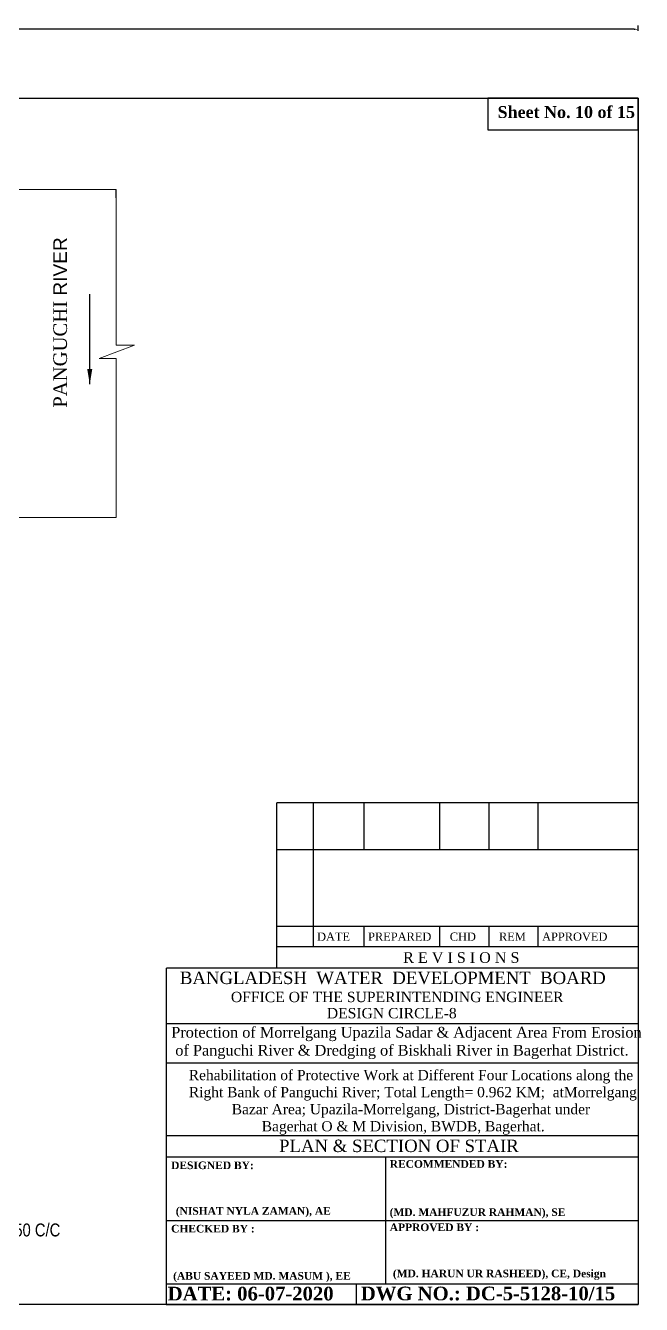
# Model space of a CAD drawing. Header units: metres. Extents: x -1354 to 3686, y -9962 to -7697.
# Drawn here: x 2630.7 to 2690.8, y -7841.6 to -7716.5 of the extents above; entities that cross this region are included whole.
import ezdxf
from ezdxf.enums import TextEntityAlignment as Align

# ---------------------------------------------------------------- set-up
doc = ezdxf.new("R2010")
doc.units = ezdxf.units.M
doc.layers.add('Blocks', color=11, linetype='Continuous', lineweight=9)
doc.layers.add('Layer1', color=7, linetype='Continuous', lineweight=13)
doc.layers.add('LINE', color=7, linetype='Continuous')
doc.styles.add('Arial-50', font='arial.ttf')
doc.styles.add('Kazi_T_H', font='timesbd.ttf')
doc.styles.get("Standard").update_dxf_attribs({"font": 'times.ttf'})
doc.styles.add('TIMES', font='ARIALN.TTF')
doc.dimstyles.get("Standard").update_dxf_attribs({"dimtxt": 0.5, "dimasz": 0.4075, "dimexe": 0.364, "dimexo": 0.219, "dimgap": 0.09, "dimtad": 0, "dimdec": 0, "dimlfac": 1000, "dimzin": 0, "dimdsep": 46, "dimtxsty": 'Standard', "dimcen": 0.09, "dimadec": 0, "dimazin": 0, "dimtfac": 1, "dimtdec": 0, "dimtofl": 0, "dimtmove": 0, "dimatfit": 3, "dimfxl": 1, "dimtolj": 1, "dimtzin": 0, "dimarcsym": 0})

# ---------------------------------------------------------------- blocks, each defined once
blk = doc.blocks.new('*D1058')
at = {"color": 0, "lineweight": -2, "ltscale": 0.5}
for p, q in [((2521.2, -7717.06), (2521.2, -7716.55)), ((2690.52, -7717.06), (2690.52, -7716.55)), ((2521.6, -7716.91), (2604.74, -7716.91)), ((2690.11, -7716.91), (2606.98, -7716.91))]:
    blk.add_line(p, q, dxfattribs=at)
at = {"color": 0, "linetype": 'Continuous', "lineweight": -3, "ltscale": 0.5}
for points in [[(2521.6, -7716.84), (2521.6, -7716.98), (2521.2, -7716.91)], [(2690.11, -7716.84), (2690.11, -7716.98), (2690.52, -7716.91)]]:
    blk.add_solid(points, dxfattribs=at)
at = {"layer": 'Defpoints', "color": 0, "linetype": 'Continuous', "lineweight": -3, "ltscale": 0.5}
for p in [(2690.52, -7716.91), (2521.2, -7723.65), (2690.52, -7723.65)]:
    blk.add_point(p, dxfattribs=at)
at = {"color": 0, "linetype": 'Continuous', "lineweight": -3, "ltscale": 0.5, "insert": (2605.86, -7716.91), "char_height": 0.5, "attachment_point": 5}
blk.add_mtext('\\A1;169323', dxfattribs=at)

msp = doc.modelspace()

# ---------------------------------------------------------------- linework, layer by layer
at = {"color": 0, "linetype": 'Continuous', "lineweight": -3, "ltscale": 0.5}
for p, q in [((2639.504521, -7733.388891), (2639.504521, -7732.563736)), ((2644.387818, -7841.552465), (2690.520239, -7841.552465))]:
    msp.add_line(p, q, dxfattribs=at)
at = {"color": 7, "lineweight": 30, "ltscale": 0.18}
msp.add_lwpolyline([(2690.520239, -7723.647307), (2675.805362, -7723.647307), (2675.805362, -7726.734158), (2690.520239, -7726.734158)], close=True, dxfattribs=at)
at = {"layer": 'Blocks', "color": 0, "lineweight": 13, "ltscale": 0.05}
for p, q in [((2585.503081, -7732.563736), (2639.504521, -7732.563736)), ((2639.504521, -7747.789942), (2639.504521, -7733.388891)), ((2639.504521, -7747.789942), (2639.504521, -7741.655661)), ((2641.295316, -7747.789942), (2637.859581, -7749.081086)), ((2639.504521, -7747.789942), (2641.295316, -7747.789942)), ((2637.859581, -7749.081086), (2639.504521, -7749.081086)), ((2639.504521, -7750.053085), (2639.504521, -7749.081086)), ((2639.504521, -7764.640145), (2639.504521, -7749.081086)), ((2639.504521, -7752.877364), (2639.504521, -7752.843144)), ((2639.504521, -7764.640145), (2639.504521, -7753.49553)), ((2639.504521, -7764.640145), (2639.504521, -7753.49553)), ((2623.22367, -7764.640145), (2639.504521, -7764.640145))]:
    msp.add_line(p, q, dxfattribs=at)
at = {"layer": 'Layer1', "color": 7, "lineweight": 30}
msp.add_lwpolyline([(2654.487825, -7841.552465), (2521.196828, -7841.552465), (2521.196828, -7723.647307), (2690.520239, -7723.647307), (2690.520239, -7816.440558), (2690.520239, -7837.708395), (2690.520239, -7841.552465)], close=True, dxfattribs=at)
at = {"layer": 'LINE', "color": 0, "linetype": 'ByBlock', "lineweight": -3, "ltscale": 0.5}
for p, q in [((2690.558567, -7792.529209), (2655.199484, -7792.529209)), ((2655.199484, -7808.685244), (2655.199484, -7792.529209)), ((2658.73935, -7792.529209), (2658.73935, -7806.602335)), ((2663.721064, -7792.529209), (2663.721064, -7797.131035)), ((2671.10298, -7792.529209), (2671.10298, -7797.131035)), ((2675.912018, -7792.529209), (2675.912018, -7797.131035)), ((2680.721056, -7792.529209), (2680.721056, -7797.131035)), ((2690.558567, -7797.131035), (2655.199484, -7797.131035)), ((2690.558567, -7804.601447), (2655.199484, -7804.601447)), ((2663.721064, -7804.601447), (2663.721064, -7806.602335)), ((2671.10298, -7804.601447), (2671.10298, -7806.602335)), ((2675.912018, -7804.601447), (2675.912018, -7806.602335)), ((2680.721056, -7804.601447), (2680.721056, -7806.602335)), ((2690.558567, -7806.602335), (2655.199484, -7806.602335)), ((2644.387818, -7808.685244), (2644.387818, -7841.552465)), ((2690.558567, -7808.685244), (2644.426146, -7808.685244)), ((2690.558567, -7814.139929), (2644.426146, -7814.139929)), ((2690.520239, -7817.974042), (2644.387818, -7817.974042)), ((2690.520239, -7825.065844), (2644.387818, -7825.065844)), ((2690.520239, -7827.15402), (2644.387818, -7827.15402)), ((2665.863122, -7839.535228), (2665.863122, -7827.15402)), ((2644.387818, -7833.344624), (2690.520239, -7833.344624)), ((2644.387818, -7839.535228), (2690.520239, -7839.535228)), ((2663.000895, -7841.552465), (2663.000895, -7839.535228))]:
    msp.add_line(p, q, dxfattribs=at)

# ---------------------------------------------------------------- texts
at = {"color": 7, "lineweight": 30, "ltscale": 0.18, "insert": (2676.776219, -7724.41571), "char_height": 1.16319853, "width": 41.78171301, "attachment_point": 1}
msp.add_mtext('{\\fTimes New Roman|b1|i0|c0|p18;Sheet No. 10 of 15}', dxfattribs=at)
at = {"layer": 'Layer1', "color": 7, "lineweight": 30, "insert": (2623.840762, -7833.644018), "char_height": 1.26, "width": 34.36775309, "attachment_point": 1, "style": 'TIMES'}
msp.add_mtext('D12 @ 150 C/C', dxfattribs=at)
at = {"layer": 'LINE', "color": 0, "linetype": 'ByBlock', "lineweight": -3, "ltscale": 0.5}
for s, p in [('DATE', (2659.139528, -7806.002069)), ('PREPARED', (2664.121242, -7806.002069)), ('CHD', (2672.103424, -7806.002069)), ('REM', (2676.912462, -7806.002069)), ('APPROVED', (2681.121233, -7806.002069))]:
    msp.add_text(s, height=0.8003551, dxfattribs=at).set_placement(p)
for s, height, p in [('R E V I S I O N S', 1.04145452, (2673.2269, -7808.164517)), ('BANGLADESH  WATER  DEVELOPMENT  BOARD', 1.21237071, (2666.540239, -7810.235119)), ('OFFICE OF THE SUPERINTENDING ENGINEER', 1.01119536, (2666.966463, -7812.003415)), ('DESIGN CIRCLE-8', 1.01119536, (2666.434135, -7813.584969)), ('PLAN & SECTION OF STAIR ', 1.21343443, (2667.362271, -7826.657004))]:
    msp.add_text(s, height=height, dxfattribs=at).set_placement(p, align=Align.CENTER)
at = {"layer": 'LINE', "color": 0, "linetype": 'ByBlock', "lineweight": -3, "ltscale": 0.5, "style": 'Kazi_T_H'}
for s, height, p in [('DESIGNED BY:', 0.74287248, (2644.874768, -7828.326767)), ('RECOMMENDED BY:', 0.74287248, (2666.234558, -7828.194041)), ('(NISHAT NYLA ZAMAN), AE', 0.74287248, (2645.328721, -7832.784571)), ('(MD. MAHFUZUR RAHMAN), SE ', 0.74287248, (2666.2279, -7832.902425)), ('CHECKED BY :', 0.74287248, (2644.874768, -7834.517371)), ('APPROVED BY :', 0.74287248, (2666.234558, -7834.384645)), ('(ABU SAYEED MD. MASUM ), EE', 0.74287248, (2645.070898, -7839.130223)), ('DATE: 06-07-2020', 1.33717047, (2644.541264, -7841.162844)), ('DWG NO.: DC-5-5128-10/15', 1.33717047, (2663.41457, -7841.149348))]:
    msp.add_text(s, height=height, dxfattribs=at).set_placement(p)
at = {"layer": 'LINE', "color": 0, "linetype": 'ByBlock', "lineweight": -3, "ltscale": 0.5, "insert": (2634.043368, -7745.568907), "char_height": 1.3374938, "attachment_point": 5, "rotation": 90, "style": 'Arial-50'}
msp.add_mtext('{\\fTimes New Roman|b0|i0|c0|p18;PANGUCHI} RIVER', dxfattribs=at)
at = {"layer": 'LINE', "color": 0, "linetype": 'ByBlock', "lineweight": -3, "ltscale": 0.5}
for s, insert, char_height, width, attachment_point in [('{\\fTimes New Roman|b1|i0|c0|p18; }Protection of Morrelgang Upazila Sadar & Adjacent Area From Erosion   \\P  of Panguchi River & Dredging of Biskhali River in Bagerhat District.', (2644.492899, -7814.424083), 1.052602897, 45.99891336, 1), ('                Rehabilitation of Protective Work at Different Four Locations along the \\P                 Right Bank of Panguchi River; Total Length= 0.962 KM;  atMorrelgang\\P                Bazar Area; Upazila-Morrelgang, District-Bagerhat under \\P            Bagerhat O & M Division, BWDB, Bagerhat.', (2665.288511, -7818.633204), 1, 49.01514686, 2)]:
    msp.add_mtext(s, dxfattribs=dict(at, insert=insert, char_height=char_height, width=width, attachment_point=attachment_point))
at = {"layer": 'LINE', "color": 0, "linetype": 'ByBlock', "lineweight": -3, "ltscale": 0.5, "insert": (2676.955035, -7838.1558), "char_height": 0.74287248, "width": 22.17892864, "attachment_point": 2, "style": 'Kazi_T_H'}
msp.add_mtext('(MD. HARUN UR RASHEED), CE, Design', dxfattribs=at)

# ---------------------------------------------------------------- dimensions: what is measured, and where the dimension line sits
at = {"color": 0, "linetype": 'Continuous', "lineweight": -3, "ltscale": 0.5}
dim = msp.add_linear_dim(base=(2690.520239, -7716.910401), p1=(2521.196828, -7723.647307), p2=(2690.520239, -7723.647307), dimstyle='Standard', override={"dimfxl": 0.15, "dimfxlon": 1}, dxfattribs=at)
dim.commit()
dim.dimension.update_dxf_attribs({"geometry": '*D1058', "text_midpoint": (2605.858534, -7716.910401)})

# ---------------------------------------------------------------- leaders
at = {"layer": 'Blocks', "color": 0, "lineweight": 13, "ltscale": 0.05}
msp.add_leader([(2636.927655, -7751.614334), (2636.927655, -7742.789949)], dimstyle='Standard', override={"dimasz": 1.5, "dimgap": 0.09, "dimtad": 0, "dimdec": 2, "dimlfac": 1, "dimpost": ' m', "dimtdec": 2, "dimfxl": 0.12, "dimfxlon": 1}, dxfattribs=at)

doc.saveas('drawing.dxf')
